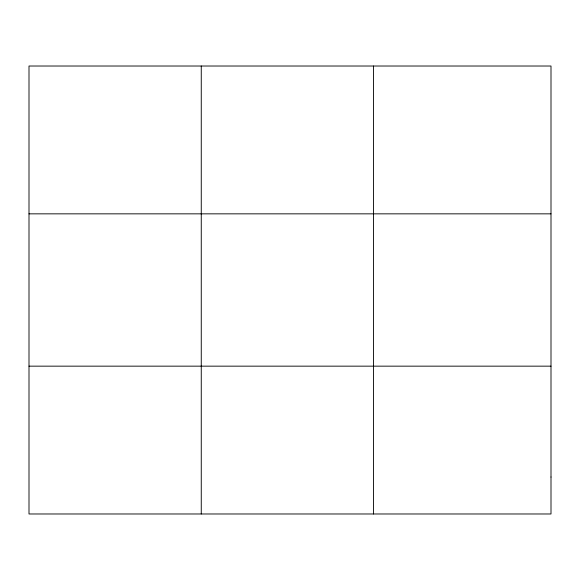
<?xml version="1.0" encoding="UTF-8"?>
<svg xmlns="http://www.w3.org/2000/svg" width="580" height="580" viewBox="0 0 580 580"><rect width="100%" height="100%" fill="white"/><g stroke="black" fill="none" stroke-linecap="round" stroke-linejoin="round"><path stroke-width="0.87" d="M201.26 513.981L201.26 66.019M373.52 513.981L373.52 66.019M29 213.846L551 213.846M29 366.154L551 366.154M551 477.028L551 513.981L29 513.981L29 66.019L551 66.019L551 477.028"/></g></svg>
